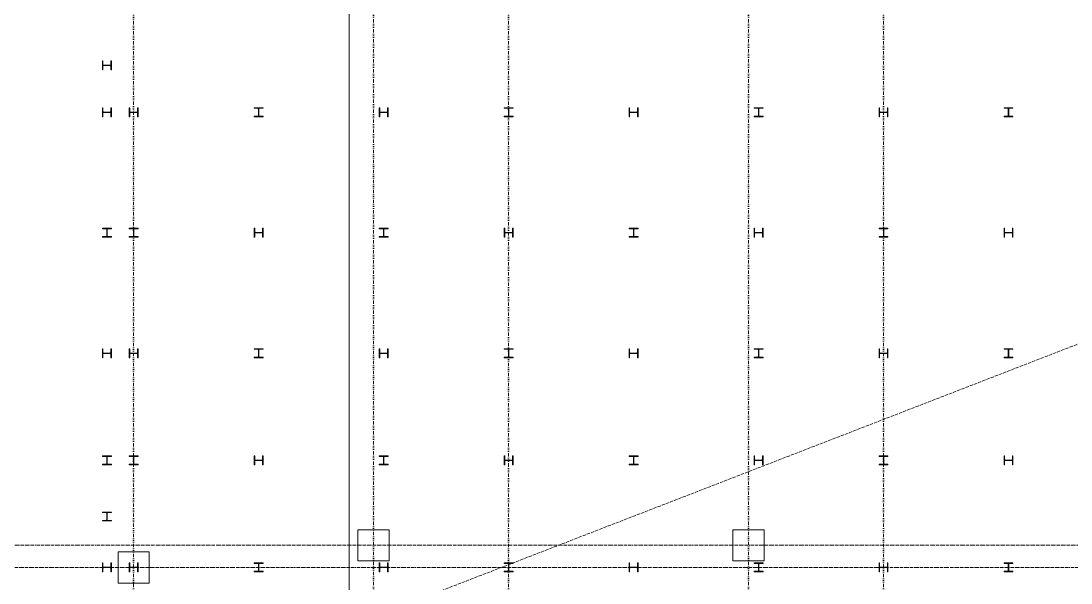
# Model space of a CAD drawing. Extents: x -168053 to 290600, y -560063 to 131745.
# Drawn here: x 148676 to 172200, y 74650 to 87245 of the extents above; entities that cross this region are included whole.
import ezdxf

# ---------------------------------------------------------------- set-up
doc = ezdxf.new("R2010")
doc.units = 0
doc.header["$LTSCALE"] = 250
for name, pattern in [('H12PL1$0$HIDDEN', [0.4, 0.3, -0.1]), ('H12PL1$0$JJP_三點線', [0.9, 0.3, -0.15, 0, -0.15, 0, -0.15, 0, -0.15]), ('H12PL25$0$JJP_三點線', [0.9, 0.3, -0.15, 0, -0.15, 0, -0.15, 0, -0.15])]:
    doc.linetypes.add(name, pattern=pattern)
for name, color, linetype in [('H12PL1$0$A-OBJE-2D', 252, 'Continuous'), ('H12PL1$0$S-COL', 252, 'Continuous'), ('H12PL1$0$S-FNDN', 252, 'Continuous'), ('H12PL1$0$S-GRID', 252, 'Continuous'), ('H12PL25$0$S-COL', 252, 'Continuous'), ('H12PL25$0$S-GRID', 252, 'Continuous')]:
    doc.layers.add(name, color=color, linetype=linetype)

# ---------------------------------------------------------------- blocks, each defined once
blk = doc.blocks.new('H12PL25')
at = {"layer": 'H12PL25$0$S-COL', "lineweight": 0, "flags": 128}
for points in [[(150500, 86350), (150512, 86350), (150512, 86267, 0.41421356), (150525, 86254), (150675, 86254, 0.41421356), (150688, 86267), (150688, 86350), (150700, 86350), (150700, 86150), (150688, 86150), (150688, 86233, 0.41421356), (150675, 86246), (150525, 86246, 0.41421356), (150512, 86233), (150512, 86150), (150500, 86150)], [(150500, 85300), (150512, 85300), (150512, 85217, 0.41421356), (150525, 85204), (150675, 85204, 0.41421356), (150688, 85217), (150688, 85300), (150700, 85300), (150700, 85100), (150688, 85100), (150688, 85183, 0.41421356), (150675, 85196), (150525, 85196, 0.41421356), (150512, 85183), (150512, 85100), (150500, 85100)], [(151100, 85300), (151112, 85300), (151112, 85217, 0.41421356), (151125, 85204), (151275, 85204, 0.41421356), (151288, 85217), (151288, 85300), (151300, 85300), (151300, 85100), (151288, 85100), (151288, 85183, 0.41421356), (151275, 85196), (151125, 85196, 0.41421356), (151112, 85183), (151112, 85100), (151100, 85100)], [(153900, 85100), (153900, 85112), (153983, 85112, 0.41421356), (153996, 85125), (153996, 85275, 0.41421356), (153983, 85288), (153900, 85288), (153900, 85300), (154100, 85300), (154100, 85288), (154017, 85288, 0.41421356), (154004, 85275), (154004, 85125, 0.41421356), (154017, 85112), (154100, 85112), (154100, 85100)], [(156700, 85300), (156712, 85300), (156712, 85217, 0.41421356), (156725, 85204), (156875, 85204, 0.41421356), (156888, 85217), (156888, 85300), (156900, 85300), (156900, 85100), (156888, 85100), (156888, 85183, 0.41421356), (156875, 85196), (156725, 85196, 0.41421356), (156712, 85183), (156712, 85100), (156700, 85100)], [(159500, 85100), (159500, 85112), (159583, 85112, 0.41421356), (159596, 85125), (159596, 85275, 0.41421356), (159583, 85288), (159500, 85288), (159500, 85300), (159700, 85300), (159700, 85288), (159617, 85288, 0.41421356), (159604, 85275), (159604, 85125, 0.41421356), (159617, 85112), (159700, 85112), (159700, 85100)], [(162300, 85300), (162312, 85300), (162312, 85217, 0.41421356), (162325, 85204), (162475, 85204, 0.41421356), (162488, 85217), (162488, 85300), (162500, 85300), (162500, 85100), (162488, 85100), (162488, 85183, 0.41421356), (162475, 85196), (162325, 85196, 0.41421356), (162312, 85183), (162312, 85100), (162300, 85100)], [(165100, 85100), (165100, 85112), (165183, 85112, 0.41421356), (165196, 85125), (165196, 85275, 0.41421356), (165183, 85288), (165100, 85288), (165100, 85300), (165300, 85300), (165300, 85288), (165217, 85288, 0.41421356), (165204, 85275), (165204, 85125, 0.41421356), (165217, 85112), (165300, 85112), (165300, 85100)], [(167900, 85300), (167912, 85300), (167912, 85217, 0.41421356), (167925, 85204), (168075, 85204, 0.41421356), (168088, 85217), (168088, 85300), (168100, 85300), (168100, 85100), (168088, 85100), (168088, 85183, 0.41421356), (168075, 85196), (167925, 85196, 0.41421356), (167912, 85183), (167912, 85100), (167900, 85100)], [(170700, 85100), (170700, 85112), (170783, 85112, 0.41421356), (170796, 85125), (170796, 85275, 0.41421356), (170783, 85288), (170700, 85288), (170700, 85300), (170900, 85300), (170900, 85288), (170817, 85288, 0.41421356), (170804, 85275), (170804, 85125, 0.41421356), (170817, 85112), (170900, 85112), (170900, 85100)], [(150500, 82400), (150500, 82412), (150583, 82412, 0.41421356), (150596, 82425), (150596, 82575, 0.41421356), (150583, 82588), (150500, 82588), (150500, 82600), (150700, 82600), (150700, 82588), (150617, 82588, 0.41421356), (150604, 82575), (150604, 82425, 0.41421356), (150617, 82412), (150700, 82412), (150700, 82400)], [(151100, 82400), (151100, 82412), (151183, 82412, 0.41421356), (151196, 82425), (151196, 82575, 0.41421356), (151183, 82588), (151100, 82588), (151100, 82600), (151300, 82600), (151300, 82588), (151217, 82588, 0.41421356), (151204, 82575), (151204, 82425, 0.41421356), (151217, 82412), (151300, 82412), (151300, 82400)], [(153900, 82600), (153912, 82600), (153912, 82517, 0.41421356), (153925, 82504), (154075, 82504, 0.41421356), (154088, 82517), (154088, 82600), (154100, 82600), (154100, 82400), (154088, 82400), (154088, 82483, 0.41421356), (154075, 82496), (153925, 82496, 0.41421356), (153912, 82483), (153912, 82400), (153900, 82400)], [(156700, 82400), (156700, 82412), (156783, 82412, 0.41421356), (156796, 82425), (156796, 82575, 0.41421356), (156783, 82588), (156700, 82588), (156700, 82600), (156900, 82600), (156900, 82588), (156817, 82588, 0.41421356), (156804, 82575), (156804, 82425, 0.41421356), (156817, 82412), (156900, 82412), (156900, 82400)], [(159500, 82600), (159512, 82600), (159512, 82517, 0.41421356), (159525, 82504), (159675, 82504, 0.41421356), (159688, 82517), (159688, 82600), (159700, 82600), (159700, 82400), (159688, 82400), (159688, 82483, 0.41421356), (159675, 82496), (159525, 82496, 0.41421356), (159512, 82483), (159512, 82400), (159500, 82400)], [(162300, 82400), (162300, 82412), (162383, 82412, 0.41421356), (162396, 82425), (162396, 82575, 0.41421356), (162383, 82588), (162300, 82588), (162300, 82600), (162500, 82600), (162500, 82588), (162417, 82588, 0.41421356), (162404, 82575), (162404, 82425, 0.41421356), (162417, 82412), (162500, 82412), (162500, 82400)], [(165100, 82600), (165112, 82600), (165112, 82517, 0.41421356), (165125, 82504), (165275, 82504, 0.41421356), (165288, 82517), (165288, 82600), (165300, 82600), (165300, 82400), (165288, 82400), (165288, 82483, 0.41421356), (165275, 82496), (165125, 82496, 0.41421356), (165112, 82483), (165112, 82400), (165100, 82400)], [(167900, 82400), (167900, 82412), (167983, 82412, 0.41421356), (167996, 82425), (167996, 82575, 0.41421356), (167983, 82588), (167900, 82588), (167900, 82600), (168100, 82600), (168100, 82588), (168017, 82588, 0.41421356), (168004, 82575), (168004, 82425, 0.41421356), (168017, 82412), (168100, 82412), (168100, 82400)], [(170700, 82600), (170712, 82600), (170712, 82517, 0.41421356), (170725, 82504), (170875, 82504, 0.41421356), (170888, 82517), (170888, 82600), (170900, 82600), (170900, 82400), (170888, 82400), (170888, 82483, 0.41421356), (170875, 82496), (170725, 82496, 0.41421356), (170712, 82483), (170712, 82400), (170700, 82400)], [(150500, 79900), (150512, 79900), (150512, 79817, 0.41421356), (150525, 79804), (150675, 79804, 0.41421356), (150688, 79817), (150688, 79900), (150700, 79900), (150700, 79700), (150688, 79700), (150688, 79783, 0.41421356), (150675, 79796), (150525, 79796, 0.41421356), (150512, 79783), (150512, 79700), (150500, 79700)], [(151100, 79900), (151112, 79900), (151112, 79817, 0.41421356), (151125, 79804), (151275, 79804, 0.41421356), (151288, 79817), (151288, 79900), (151300, 79900), (151300, 79700), (151288, 79700), (151288, 79783, 0.41421356), (151275, 79796), (151125, 79796, 0.41421356), (151112, 79783), (151112, 79700), (151100, 79700)], [(153900, 79700), (153900, 79712), (153983, 79712, 0.41421356), (153996, 79725), (153996, 79875, 0.41421356), (153983, 79888), (153900, 79888), (153900, 79900), (154100, 79900), (154100, 79888), (154017, 79888, 0.41421356), (154004, 79875), (154004, 79725, 0.41421356), (154017, 79712), (154100, 79712), (154100, 79700)], [(156700, 79900), (156712, 79900), (156712, 79817, 0.41421356), (156725, 79804), (156875, 79804, 0.41421356), (156888, 79817), (156888, 79900), (156900, 79900), (156900, 79700), (156888, 79700), (156888, 79783, 0.41421356), (156875, 79796), (156725, 79796, 0.41421356), (156712, 79783), (156712, 79700), (156700, 79700)], [(159500, 79700), (159500, 79712), (159583, 79712, 0.41421356), (159596, 79725), (159596, 79875, 0.41421356), (159583, 79888), (159500, 79888), (159500, 79900), (159700, 79900), (159700, 79888), (159617, 79888, 0.41421356), (159604, 79875), (159604, 79725, 0.41421356), (159617, 79712), (159700, 79712), (159700, 79700)], [(162300, 79900), (162312, 79900), (162312, 79817, 0.41421356), (162325, 79804), (162475, 79804, 0.41421356), (162488, 79817), (162488, 79900), (162500, 79900), (162500, 79700), (162488, 79700), (162488, 79783, 0.41421356), (162475, 79796), (162325, 79796, 0.41421356), (162312, 79783), (162312, 79700), (162300, 79700)], [(165100, 79700), (165100, 79712), (165183, 79712, 0.41421356), (165196, 79725), (165196, 79875, 0.41421356), (165183, 79888), (165100, 79888), (165100, 79900), (165300, 79900), (165300, 79888), (165217, 79888, 0.41421356), (165204, 79875), (165204, 79725, 0.41421356), (165217, 79712), (165300, 79712), (165300, 79700)], [(167900, 79900), (167912, 79900), (167912, 79817, 0.41421356), (167925, 79804), (168075, 79804, 0.41421356), (168088, 79817), (168088, 79900), (168100, 79900), (168100, 79700), (168088, 79700), (168088, 79783, 0.41421356), (168075, 79796), (167925, 79796, 0.41421356), (167912, 79783), (167912, 79700), (167900, 79700)], [(170700, 79700), (170700, 79712), (170783, 79712, 0.41421356), (170796, 79725), (170796, 79875, 0.41421356), (170783, 79888), (170700, 79888), (170700, 79900), (170900, 79900), (170900, 79888), (170817, 79888, 0.41421356), (170804, 79875), (170804, 79725, 0.41421356), (170817, 79712), (170900, 79712), (170900, 79700)], [(150500, 77300), (150500, 77312), (150583, 77312, 0.41421356), (150596, 77325), (150596, 77475, 0.41421356), (150583, 77488), (150500, 77488), (150500, 77500), (150700, 77500), (150700, 77488), (150617, 77488, 0.41421356), (150604, 77475), (150604, 77325, 0.41421356), (150617, 77312), (150700, 77312), (150700, 77300)], [(151100, 77300), (151100, 77312), (151183, 77312, 0.41421356), (151196, 77325), (151196, 77475, 0.41421356), (151183, 77488), (151100, 77488), (151100, 77500), (151300, 77500), (151300, 77488), (151217, 77488, 0.41421356), (151204, 77475), (151204, 77325, 0.41421356), (151217, 77312), (151300, 77312), (151300, 77300)], [(153900, 77500), (153912, 77500), (153912, 77417, 0.41421356), (153925, 77404), (154075, 77404, 0.41421356), (154088, 77417), (154088, 77500), (154100, 77500), (154100, 77300), (154088, 77300), (154088, 77383, 0.41421356), (154075, 77396), (153925, 77396, 0.41421356), (153912, 77383), (153912, 77300), (153900, 77300)], [(156700, 77300), (156700, 77312), (156783, 77312, 0.41421356), (156796, 77325), (156796, 77475, 0.41421356), (156783, 77488), (156700, 77488), (156700, 77500), (156900, 77500), (156900, 77488), (156817, 77488, 0.41421356), (156804, 77475), (156804, 77325, 0.41421356), (156817, 77312), (156900, 77312), (156900, 77300)], [(159500, 77500), (159512, 77500), (159512, 77417, 0.41421356), (159525, 77404), (159675, 77404, 0.41421356), (159688, 77417), (159688, 77500), (159700, 77500), (159700, 77300), (159688, 77300), (159688, 77383, 0.41421356), (159675, 77396), (159525, 77396, 0.41421356), (159512, 77383), (159512, 77300), (159500, 77300)], [(162300, 77300), (162300, 77312), (162383, 77312, 0.41421356), (162396, 77325), (162396, 77475, 0.41421356), (162383, 77488), (162300, 77488), (162300, 77500), (162500, 77500), (162500, 77488), (162417, 77488, 0.41421356), (162404, 77475), (162404, 77325, 0.41421356), (162417, 77312), (162500, 77312), (162500, 77300)], [(165100, 77500), (165112, 77500), (165112, 77417, 0.41421356), (165125, 77404), (165275, 77404, 0.41421356), (165288, 77417), (165288, 77500), (165300, 77500), (165300, 77300), (165288, 77300), (165288, 77383, 0.41421356), (165275, 77396), (165125, 77396, 0.41421356), (165112, 77383), (165112, 77300), (165100, 77300)], [(167900, 77300), (167900, 77312), (167983, 77312, 0.41421356), (167996, 77325), (167996, 77475, 0.41421356), (167983, 77488), (167900, 77488), (167900, 77500), (168100, 77500), (168100, 77488), (168017, 77488, 0.41421356), (168004, 77475), (168004, 77325, 0.41421356), (168017, 77312), (168100, 77312), (168100, 77300)], [(170700, 77500), (170712, 77500), (170712, 77417, 0.41421356), (170725, 77404), (170875, 77404, 0.41421356), (170888, 77417), (170888, 77500), (170900, 77500), (170900, 77300), (170888, 77300), (170888, 77383, 0.41421356), (170875, 77396), (170725, 77396, 0.41421356), (170712, 77383), (170712, 77300), (170700, 77300)], [(150500, 76040), (150500, 76052), (150583, 76052, 0.41421356), (150596, 76065), (150596, 76215, 0.41421356), (150583, 76228), (150500, 76228), (150500, 76240), (150700, 76240), (150700, 76228), (150617, 76228, 0.41421356), (150604, 76215), (150604, 76065, 0.41421356), (150617, 76052), (150700, 76052), (150700, 76040)], [(150500, 75100), (150512, 75100), (150512, 75017, 0.41421356), (150525, 75004), (150675, 75004, 0.41421356), (150688, 75017), (150688, 75100), (150700, 75100), (150700, 74900), (150688, 74900), (150688, 74983, 0.41421356), (150675, 74996), (150525, 74996, 0.41421356), (150512, 74983), (150512, 74900), (150500, 74900)], [(151100, 75100), (151112, 75100), (151112, 75017, 0.41421356), (151125, 75004), (151275, 75004, 0.41421356), (151288, 75017), (151288, 75100), (151300, 75100), (151300, 74900), (151288, 74900), (151288, 74983, 0.41421356), (151275, 74996), (151125, 74996, 0.41421356), (151112, 74983), (151112, 74900), (151100, 74900)], [(153900, 74900), (153900, 74912), (153983, 74912, 0.41421356), (153996, 74925), (153996, 75075, 0.41421356), (153983, 75088), (153900, 75088), (153900, 75100), (154100, 75100), (154100, 75088), (154017, 75088, 0.41421356), (154004, 75075), (154004, 74925, 0.41421356), (154017, 74912), (154100, 74912), (154100, 74900)], [(156700, 75100), (156712, 75100), (156712, 75017, 0.41421356), (156725, 75004), (156875, 75004, 0.41421356), (156888, 75017), (156888, 75100), (156900, 75100), (156900, 74900), (156888, 74900), (156888, 74983, 0.41421356), (156875, 74996), (156725, 74996, 0.41421356), (156712, 74983), (156712, 74900), (156700, 74900)], [(159500, 74900), (159500, 74912), (159583, 74912, 0.41421356), (159596, 74925), (159596, 75075, 0.41421356), (159583, 75088), (159500, 75088), (159500, 75100), (159700, 75100), (159700, 75088), (159617, 75088, 0.41421356), (159604, 75075), (159604, 74925, 0.41421356), (159617, 74912), (159700, 74912), (159700, 74900)], [(162300, 75100), (162312, 75100), (162312, 75017, 0.41421356), (162325, 75004), (162475, 75004, 0.41421356), (162488, 75017), (162488, 75100), (162500, 75100), (162500, 74900), (162488, 74900), (162488, 74983, 0.41421356), (162475, 74996), (162325, 74996, 0.41421356), (162312, 74983), (162312, 74900), (162300, 74900)], [(165100, 74900), (165100, 74912), (165183, 74912, 0.41421356), (165196, 74925), (165196, 75075, 0.41421356), (165183, 75088), (165100, 75088), (165100, 75100), (165300, 75100), (165300, 75088), (165217, 75088, 0.41421356), (165204, 75075), (165204, 74925, 0.41421356), (165217, 74912), (165300, 74912), (165300, 74900)], [(167900, 75100), (167912, 75100), (167912, 75017, 0.41421356), (167925, 75004), (168075, 75004, 0.41421356), (168088, 75017), (168088, 75100), (168100, 75100), (168100, 74900), (168088, 74900), (168088, 74983, 0.41421356), (168075, 74996), (167925, 74996, 0.41421356), (167912, 74983), (167912, 74900), (167900, 74900)], [(170700, 74900), (170700, 74912), (170783, 74912, 0.41421356), (170796, 74925), (170796, 75075, 0.41421356), (170783, 75088), (170700, 75088), (170700, 75100), (170900, 75100), (170900, 75088), (170817, 75088, 0.41421356), (170804, 75075), (170804, 74925, 0.41421356), (170817, 74912), (170900, 74912), (170900, 74900)]]:
    blk.add_lwpolyline(points, format="xyb", close=True, dxfattribs=at)
blk.add_lwpolyline([(150850, 74650), (151550, 74650), (151550, 75350), (150850, 75350)], close=True, dxfattribs=at)
at = {"layer": 'H12PL25$0$S-GRID', "linetype": 'H12PL25$0$JJP_三點線', "lineweight": 0}
for p, q in [((151200, 128250), (151200, -28000)), ((159600, 128250), (159600, -28000)), ((168000, 128250), (168000, -28000)), ((-29000, 75000), (289600, 75000))]:
    blk.add_line(p, q, dxfattribs=at)
blk = doc.blocks.new('H12PL1')
at = {"layer": 'H12PL1$0$A-OBJE-2D', "linetype": 'H12PL1$0$HIDDEN', "lineweight": 0}
blk.add_line((18450, 18700), (192000, 85950), dxfattribs=at)
at = {"layer": 'H12PL1$0$S-COL', "lineweight": 0, "flags": 128}
for points in [[(159250, 74650), (159950, 74650), (159950, 75350), (159250, 75350)], [(167650, 74650), (168350, 74650), (168350, 75350), (167650, 75350)]]:
    blk.add_lwpolyline(points, close=True, dxfattribs=at)
at = {"layer": 'H12PL1$0$S-FNDN', "lineweight": 0, "flags": 128}
blk.add_lwpolyline([(110700, 45300), (119350, 45300), (119350, -550), (126650, -550), (126650, -2700), (151750, -2700), (151750, -550), (159050, -550), (159050, 45300), (166725, 45300), (166725, 50030), (159050, 50030), (159050, 90550), (119350, 90550), (119350, 50030), (110700, 50030)], close=True, dxfattribs=at)
at = {"layer": 'H12PL1$0$S-GRID', "linetype": 'H12PL1$0$JJP_三點線', "lineweight": 0}
for p, q in [((159600, 128250), (159600, -28000)), ((168000, 128250), (168000, -28000)), ((-29000, 75000), (289600, 75000))]:
    blk.add_line(p, q, dxfattribs=at)

msp = doc.modelspace()

# ---------------------------------------------------------------- block references
msp.add_blockref('H12PL25', (0, 0))

# ---------------------------------------------------------------- next in the draw order: block references
msp.add_blockref('H12PL1', (-3024, 495))

doc.saveas('drawing.dxf')
